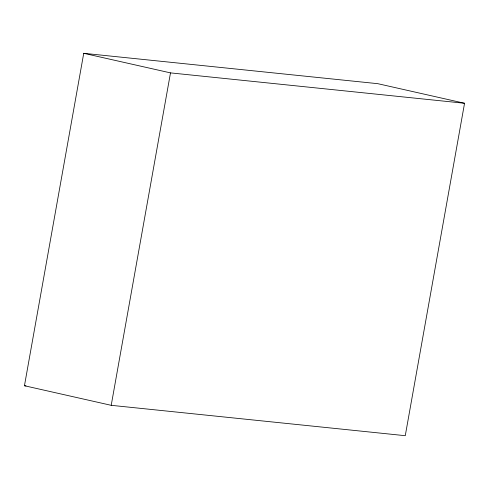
<?xml version="1.0" encoding="UTF-8"?>
<svg xmlns="http://www.w3.org/2000/svg" width="489" height="489" viewBox="0 0 489 489"><rect width="100%" height="100%" fill="white"/><g stroke="black" fill="none" stroke-linecap="round" stroke-linejoin="round"><path stroke-width="0.73" d="M24.45 385.735L83.735 53.307L377.789 83.68L464.55 103.265L405.265 435.693L111.211 405.32L24.45 385.735L25.972 385.894M111.211 405.32L170.496 72.885L464.55 103.265M83.735 53.307L170.496 72.885"/></g></svg>
